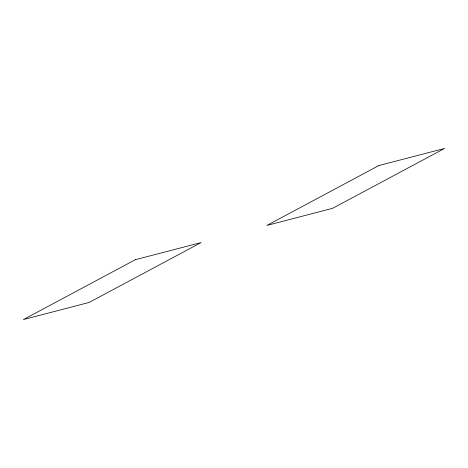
<?xml version="1.0" encoding="UTF-8"?>
<svg xmlns="http://www.w3.org/2000/svg" width="468" height="468" viewBox="0 0 468 468"><rect width="100%" height="100%" fill="white"/><g stroke="black" fill="none" stroke-linecap="round" stroke-linejoin="round"><path stroke-width="0.7" d="M135.369 259.693L23.4 319.568L89.154 302.439L201.123 242.564L135.369 259.693M378.846 165.561L266.877 225.436L332.631 208.307L444.6 148.432L378.846 165.561"/></g></svg>
